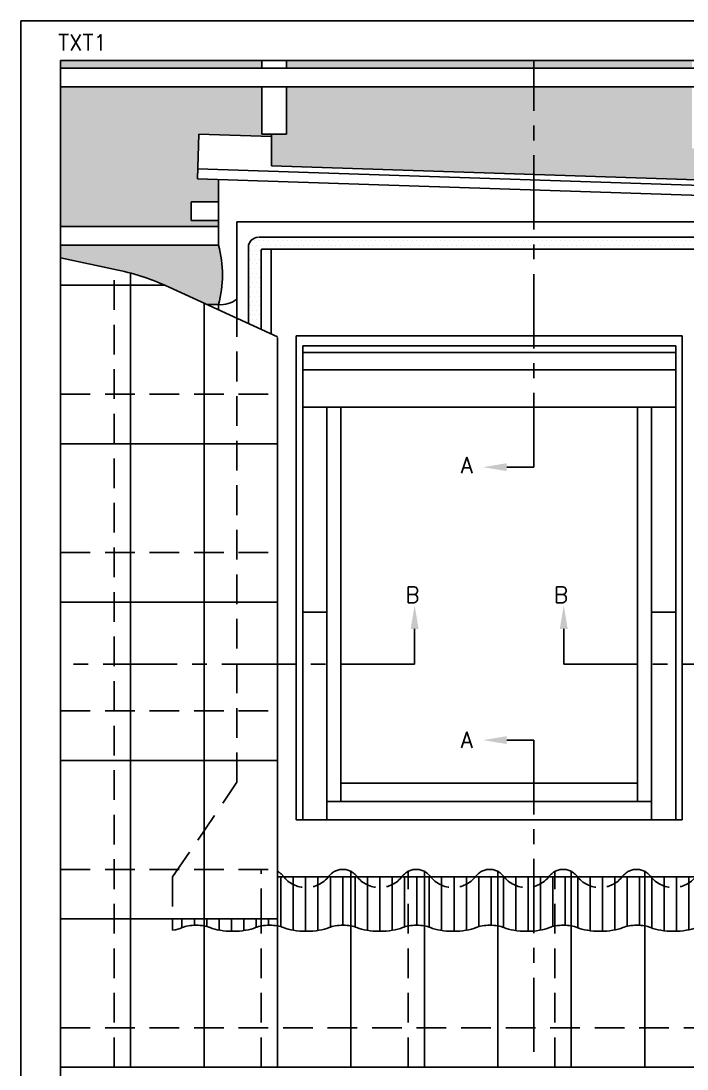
# Model space of a CAD drawing. Extents: x 0 to 1890, y 0 to 1390.
# Drawn here: x 0 to 337, y 861 to 1390 of the extents above; entities that cross this region are included whole.
import ezdxf
from ezdxf.enums import TextEntityAlignment as Align

# ---------------------------------------------------------------- set-up
doc = ezdxf.new("R2010")
doc.units = 0
doc.header["$LTSCALE"] = 30
doc.header["$MEASUREMENT"] = 0
doc.linetypes.add('CENTER', pattern=[2, 1.25, -0.25, 0.25, -0.25])
doc.linetypes.add('DASHED', pattern=[0.75, 0.5, -0.25])
doc.layers.get('0').update_dxf_attribs({"linetype": 'CONTINUOUS'})
for name, color, linetype in [('VELUX_BFX', 9, 'CONTINUOUS'), ('VELUX_FLASHING', 4, 'CONTINUOUS'), ('VELUX_FRAME', 6, 'CONTINUOUS'), ('VELUX_HATCH', 1, 'CONTINUOUS'), ('VELUX_INFO', 6, 'CONTINUOUS'), ('VELUX_ROOFCONSTRUCTION', 7, 'CONTINUOUS'), ('VELUX_ROOFINGMATERIAL', 3, 'CONTINUOUS'), ('VELUX_ROOFWINDOW', 7, 'CONTINUOUS'), ('VELUX_UNDERROOF', 3, 'DASHED')]:
    doc.layers.add(name, color=color, linetype=linetype)
doc.styles.add('ROMANS', font='romans')

# ---------------------------------------------------------------- blocks, each defined once
blk = doc.blocks.new('*X22')
at = {"color": 0}
for p, q in [((2615.625, 3393.75), (2615.625, 3393.75)), ((2625, 3393.75), (2625, 3393.75)), ((2634.375, 3393.75), (2634.375, 3393.75)), ((2643.75, 3393.75), (2643.75, 3393.75)), ((2653.125, 3393.75), (2653.125, 3393.75)), ((2662.5, 3393.75), (2662.5, 3393.75)), ((2671.875, 3393.75), (2671.875, 3393.75)), ((2681.25, 3393.75), (2681.25, 3393.75)), ((2690.625, 3393.75), (2690.625, 3393.75)), ((2700, 3393.75), (2700, 3393.75)), ((2709.375, 3393.75), (2709.375, 3393.75)), ((2718.75, 3393.75), (2718.75, 3393.75)), ((2728.125, 3393.75), (2728.125, 3393.75)), ((2737.5, 3393.75), (2737.5, 3393.75)), ((2746.875, 3393.75), (2746.875, 3393.75)), ((2756.25, 3393.75), (2756.25, 3393.75)), ((2765.625, 3393.75), (2765.625, 3393.75)), ((2775, 3393.75), (2775, 3393.75)), ((2784.375, 3393.75), (2784.375, 3393.75)), ((2793.75, 3393.75), (2793.75, 3393.75)), ((2803.125, 3393.75), (2803.125, 3393.75)), ((2812.5, 3393.75), (2812.5, 3393.75)), ((2821.875, 3393.75), (2821.875, 3393.75)), ((2831.25, 3393.75), (2831.25, 3393.75)), ((2840.625, 3393.75), (2840.625, 3393.75)), ((2850, 3393.75), (2850, 3393.75)), ((2859.375, 3393.75), (2859.375, 3393.75)), ((2868.75, 3393.75), (2868.75, 3393.75)), ((2878.125, 3393.75), (2878.125, 3393.75)), ((2887.5, 3393.75), (2887.5, 3393.75)), ((2896.875, 3393.75), (2896.875, 3393.75)), ((2906.25, 3393.75), (2906.25, 3393.75)), ((2915.625, 3393.75), (2915.625, 3393.75)), ((2925, 3393.75), (2925, 3393.75)), ((2934.375, 3393.75), (2934.375, 3393.75)), ((2943.75, 3393.75), (2943.75, 3393.75)), ((2953.125, 3393.75), (2953.125, 3393.75)), ((2962.5, 3393.75), (2962.5, 3393.75)), ((2971.875, 3393.75), (2971.875, 3393.75)), ((2981.25, 3393.75), (2981.25, 3393.75)), ((2990.625, 3393.75), (2990.625, 3393.75)), ((3000, 3393.75), (3000, 3393.75)), ((3009.375, 3393.75), (3009.375, 3393.75)), ((3018.75, 3393.75), (3018.75, 3393.75)), ((3028.125, 3393.75), (3028.125, 3393.75)), ((3037.5, 3393.75), (3037.5, 3393.75)), ((3046.875, 3393.75), (3046.875, 3393.75)), ((3056.25, 3393.75), (3056.25, 3393.75)), ((3065.625, 3393.75), (3065.625, 3393.75)), ((3075, 3393.75), (3075, 3393.75)), ((3084.375, 3393.75), (3084.375, 3393.75)), ((3093.75, 3393.75), (3093.75, 3393.75)), ((3103.125, 3393.75), (3103.125, 3393.75)), ((3112.5, 3393.75), (3112.5, 3393.75)), ((3121.875, 3393.75), (3121.875, 3393.75)), ((3131.25, 3393.75), (3131.25, 3393.75)), ((3140.625, 3393.75), (3140.625, 3393.75)), ((3150, 3393.75), (3150, 3393.75)), ((3159.375, 3393.75), (3159.375, 3393.75)), ((3168.75, 3393.75), (3168.75, 3393.75)), ((3178.125, 3393.75), (3178.125, 3393.75)), ((3187.5, 3393.75), (3187.5, 3393.75)), ((3196.875, 3393.75), (3196.875, 3393.75)), ((3206.25, 3393.75), (3206.25, 3393.75)), ((3215.625, 3393.75), (3215.625, 3393.75)), ((3225, 3393.75), (3225, 3393.75)), ((3234.375, 3393.75), (3234.375, 3393.75)), ((3243.75, 3393.75), (3243.75, 3393.75)), ((3253.125, 3393.75), (3253.125, 3393.75)), ((3262.5, 3393.75), (3262.5, 3393.75)), ((3271.875, 3393.75), (3271.875, 3393.75)), ((3281.25, 3393.75), (3281.25, 3393.75)), ((3290.625, 3393.75), (3290.625, 3393.75)), ((3300, 3393.75), (3300, 3393.75)), ((3309.375, 3393.75), (3309.375, 3393.75)), ((3318.75, 3393.75), (3318.75, 3393.75)), ((3328.125, 3393.75), (3328.125, 3393.75)), ((3337.5, 3393.75), (3337.5, 3393.75)), ((3346.875, 3393.75), (3346.875, 3393.75)), ((3356.25, 3393.75), (3356.25, 3393.75)), ((3365.625, 3393.75), (3365.625, 3393.75)), ((3375, 3393.75), (3375, 3393.75)), ((3384.375, 3393.75), (3384.375, 3393.75)), ((3393.75, 3393.75), (3393.75, 3393.75)), ((3403.125, 3393.75), (3403.125, 3393.75)), ((3412.5, 3393.75), (3412.5, 3393.75)), ((3421.875, 3393.75), (3421.875, 3393.75)), ((3431.25, 3393.75), (3431.25, 3393.75)), ((3440.625, 3393.75), (3440.625, 3393.75)), ((3450, 3393.75), (3450, 3393.75)), ((3459.375, 3393.75), (3459.375, 3393.75)), ((3468.75, 3393.75), (3468.75, 3393.75)), ((3478.125, 3393.75), (3478.125, 3393.75)), ((3487.5, 3393.75), (3487.5, 3393.75)), ((3496.875, 3393.75), (3496.875, 3393.75)), ((3506.25, 3393.75), (3506.25, 3393.75)), ((3515.625, 3393.75), (3515.625, 3393.75)), ((3525, 3393.75), (3525, 3393.75)), ((3534.375, 3393.75), (3534.375, 3393.75)), ((3543.75, 3393.75), (3543.75, 3393.75)), ((3553.125, 3393.75), (3553.125, 3393.75)), ((3562.5, 3393.75), (3562.5, 3393.75)), ((2606.25, 3375), (2606.25, 3375)), ((2610.9375, 3384.375), (2610.9375, 3384.375)), ((2615.625, 3375), (2615.625, 3375)), ((2620.3125, 3384.375), (2620.3125, 3384.375)), ((2625, 3375), (2625, 3375)), ((2629.6875, 3384.375), (2629.6875, 3384.375)), ((2639.0625, 3384.375), (2639.0625, 3384.375)), ((2648.4375, 3384.375), (2648.4375, 3384.375)), ((2657.8125, 3384.375), (2657.8125, 3384.375)), ((2667.1875, 3384.375), (2667.1875, 3384.375)), ((2676.5625, 3384.375), (2676.5625, 3384.375)), ((2685.9375, 3384.375), (2685.9375, 3384.375)), ((2695.3125, 3384.375), (2695.3125, 3384.375)), ((2704.6875, 3384.375), (2704.6875, 3384.375)), ((2714.0625, 3384.375), (2714.0625, 3384.375)), ((2723.4375, 3384.375), (2723.4375, 3384.375)), ((2732.8125, 3384.375), (2732.8125, 3384.375)), ((2742.1875, 3384.375), (2742.1875, 3384.375)), ((2751.5625, 3384.375), (2751.5625, 3384.375)), ((2760.9375, 3384.375), (2760.9375, 3384.375)), ((2770.3125, 3384.375), (2770.3125, 3384.375)), ((2779.6875, 3384.375), (2779.6875, 3384.375)), ((2789.0625, 3384.375), (2789.0625, 3384.375)), ((2798.4375, 3384.375), (2798.4375, 3384.375)), ((2807.8125, 3384.375), (2807.8125, 3384.375)), ((2817.1875, 3384.375), (2817.1875, 3384.375)), ((2826.5625, 3384.375), (2826.5625, 3384.375)), ((2835.9375, 3384.375), (2835.9375, 3384.375)), ((2845.3125, 3384.375), (2845.3125, 3384.375)), ((2854.6875, 3384.375), (2854.6875, 3384.375)), ((2864.0625, 3384.375), (2864.0625, 3384.375)), ((2873.4375, 3384.375), (2873.4375, 3384.375)), ((2882.8125, 3384.375), (2882.8125, 3384.375)), ((2892.1875, 3384.375), (2892.1875, 3384.375)), ((2901.5625, 3384.375), (2901.5625, 3384.375)), ((2910.9375, 3384.375), (2910.9375, 3384.375)), ((2920.3125, 3384.375), (2920.3125, 3384.375)), ((2929.6875, 3384.375), (2929.6875, 3384.375)), ((2939.0625, 3384.375), (2939.0625, 3384.375)), ((2948.4375, 3384.375), (2948.4375, 3384.375)), ((2957.8125, 3384.375), (2957.8125, 3384.375)), ((2967.1875, 3384.375), (2967.1875, 3384.375)), ((2976.5625, 3384.375), (2976.5625, 3384.375)), ((2985.9375, 3384.375), (2985.9375, 3384.375)), ((2995.3125, 3384.375), (2995.3125, 3384.375)), ((3004.6875, 3384.375), (3004.6875, 3384.375)), ((3014.0625, 3384.375), (3014.0625, 3384.375)), ((3023.4375, 3384.375), (3023.4375, 3384.375)), ((3032.8125, 3384.375), (3032.8125, 3384.375)), ((3042.1875, 3384.375), (3042.1875, 3384.375)), ((3051.5625, 3384.375), (3051.5625, 3384.375)), ((3060.9375, 3384.375), (3060.9375, 3384.375)), ((3070.3125, 3384.375), (3070.3125, 3384.375)), ((3079.6875, 3384.375), (3079.6875, 3384.375)), ((3089.0625, 3384.375), (3089.0625, 3384.375)), ((3098.4375, 3384.375), (3098.4375, 3384.375)), ((3107.8125, 3384.375), (3107.8125, 3384.375)), ((3117.1875, 3384.375), (3117.1875, 3384.375)), ((3126.5625, 3384.375), (3126.5625, 3384.375)), ((3135.9375, 3384.375), (3135.9375, 3384.375)), ((3145.3125, 3384.375), (3145.3125, 3384.375)), ((3154.6875, 3384.375), (3154.6875, 3384.375)), ((3164.0625, 3384.375), (3164.0625, 3384.375)), ((3173.4375, 3384.375), (3173.4375, 3384.375)), ((3182.8125, 3384.375), (3182.8125, 3384.375)), ((3192.1875, 3384.375), (3192.1875, 3384.375)), ((3201.5625, 3384.375), (3201.5625, 3384.375)), ((3210.9375, 3384.375), (3210.9375, 3384.375)), ((3220.3125, 3384.375), (3220.3125, 3384.375)), ((3229.6875, 3384.375), (3229.6875, 3384.375)), ((3239.0625, 3384.375), (3239.0625, 3384.375)), ((3248.4375, 3384.375), (3248.4375, 3384.375)), ((3257.8125, 3384.375), (3257.8125, 3384.375)), ((3267.1875, 3384.375), (3267.1875, 3384.375)), ((3276.5625, 3384.375), (3276.5625, 3384.375)), ((3285.9375, 3384.375), (3285.9375, 3384.375)), ((3295.3125, 3384.375), (3295.3125, 3384.375)), ((3304.6875, 3384.375), (3304.6875, 3384.375)), ((3314.0625, 3384.375), (3314.0625, 3384.375)), ((3323.4375, 3384.375), (3323.4375, 3384.375)), ((3332.8125, 3384.375), (3332.8125, 3384.375)), ((3342.1875, 3384.375), (3342.1875, 3384.375)), ((3351.5625, 3384.375), (3351.5625, 3384.375)), ((3360.9375, 3384.375), (3360.9375, 3384.375)), ((3370.3125, 3384.375), (3370.3125, 3384.375)), ((3379.6875, 3384.375), (3379.6875, 3384.375)), ((3389.0625, 3384.375), (3389.0625, 3384.375)), ((3398.4375, 3384.375), (3398.4375, 3384.375)), ((3407.8125, 3384.375), (3407.8125, 3384.375)), ((3417.1875, 3384.375), (3417.1875, 3384.375)), ((3426.5625, 3384.375), (3426.5625, 3384.375)), ((3435.9375, 3384.375), (3435.9375, 3384.375)), ((3445.3125, 3384.375), (3445.3125, 3384.375)), ((3454.6875, 3384.375), (3454.6875, 3384.375)), ((3464.0625, 3384.375), (3464.0625, 3384.375)), ((3473.4375, 3384.375), (3473.4375, 3384.375)), ((3482.8125, 3384.375), (3482.8125, 3384.375)), ((3492.1875, 3384.375), (3492.1875, 3384.375)), ((3501.5625, 3384.375), (3501.5625, 3384.375)), ((3510.9375, 3384.375), (3510.9375, 3384.375)), ((3520.3125, 3384.375), (3520.3125, 3384.375)), ((3529.6875, 3384.375), (3529.6875, 3384.375)), ((3539.0625, 3384.375), (3539.0625, 3384.375)), ((3548.4375, 3384.375), (3548.4375, 3384.375)), ((3553.125, 3375), (3553.125, 3375)), ((3557.8125, 3384.375), (3557.8125, 3384.375)), ((3562.5, 3375), (3562.5, 3375)), ((3567.1875, 3384.375), (3567.1875, 3384.375)), ((3571.875, 3375), (3571.875, 3375)), ((2606.25, 3356.25), (2606.25, 3356.25)), ((2610.9375, 3365.625), (2610.9375, 3365.625)), ((2610.9375, 3346.875), (2610.9375, 3346.875)), ((2615.625, 3356.25), (2615.625, 3356.25)), ((2620.3125, 3365.625), (2620.3125, 3365.625)), ((2620.3125, 3346.875), (2620.3125, 3346.875)), ((2625, 3356.25), (2625, 3356.25)), ((3553.125, 3356.25), (3553.125, 3356.25)), ((3557.8125, 3365.625), (3557.8125, 3365.625)), ((3557.8125, 3346.875), (3557.8125, 3346.875)), ((3562.5, 3356.25), (3562.5, 3356.25)), ((3567.1875, 3365.625), (3567.1875, 3365.625)), ((3567.1875, 3346.875), (3567.1875, 3346.875)), ((3571.875, 3356.25), (3571.875, 3356.25)), ((2606.25, 3337.5), (2606.25, 3337.5)), ((2610.9375, 3328.125), (2610.9375, 3328.125)), ((2615.625, 3337.5), (2615.625, 3337.5)), ((2620.3125, 3328.125), (2620.3125, 3328.125)), ((2625, 3337.5), (2625, 3337.5)), ((3553.125, 3337.5), (3553.125, 3337.5)), ((3557.8125, 3328.125), (3557.8125, 3328.125)), ((3562.5, 3337.5), (3562.5, 3337.5)), ((3567.1875, 3328.125), (3567.1875, 3328.125)), ((3571.875, 3337.5), (3571.875, 3337.5)), ((2606.25, 3318.75), (2606.25, 3318.75)), ((2610.9375, 3309.375), (2610.9375, 3309.375)), ((2615.625, 3318.75), (2615.625, 3318.75)), ((2620.3125, 3309.375), (2620.3125, 3309.375)), ((2625, 3318.75), (2625, 3318.75)), ((3553.125, 3318.75), (3553.125, 3318.75)), ((3557.8125, 3309.375), (3557.8125, 3309.375)), ((3562.5, 3318.75), (3562.5, 3318.75)), ((3567.1875, 3309.375), (3567.1875, 3309.375)), ((3571.875, 3318.75), (3571.875, 3318.75)), ((2606.25, 3300), (2606.25, 3300)), ((2610.9375, 3290.625), (2610.9375, 3290.625)), ((2615.625, 3300), (2615.625, 3300)), ((2620.3125, 3290.625), (2620.3125, 3290.625)), ((2625, 3300), (2625, 3300)), ((3553.125, 3300), (3553.125, 3300)), ((3557.8125, 3290.625), (3557.8125, 3290.625)), ((3562.5, 3300), (3562.5, 3300)), ((3567.1875, 3290.625), (3567.1875, 3290.625)), ((3571.875, 3300), (3571.875, 3300)), ((2606.25, 3281.25), (2606.25, 3281.25)), ((2606.25, 3262.5), (2606.25, 3262.5)), ((2610.9375, 3271.875), (2610.9375, 3271.875)), ((2615.625, 3281.25), (2615.625, 3281.25)), ((2615.625, 3262.5), (2615.625, 3262.5)), ((2620.3125, 3271.875), (2620.3125, 3271.875)), ((2625, 3281.25), (2625, 3281.25)), ((2625, 3262.5), (2625, 3262.5)), ((3553.125, 3281.25), (3553.125, 3281.25)), ((3553.125, 3262.5), (3553.125, 3262.5)), ((3557.8125, 3271.875), (3557.8125, 3271.875)), ((3562.5, 3281.25), (3562.5, 3281.25)), ((3562.5, 3262.5), (3562.5, 3262.5)), ((3567.1875, 3271.875), (3567.1875, 3271.875)), ((3571.875, 3281.25), (3571.875, 3281.25)), ((3571.875, 3262.5), (3571.875, 3262.5)), ((2606.25, 3243.75), (2606.25, 3243.75)), ((2610.9375, 3253.125), (2610.9375, 3253.125)), ((2615.625, 3243.75), (2615.625, 3243.75)), ((2620.3125, 3253.125), (2620.3125, 3253.125)), ((2625, 3243.75), (2625, 3243.75)), ((3553.125, 3243.75), (3553.125, 3243.75)), ((3557.8125, 3253.125), (3557.8125, 3253.125)), ((3562.5, 3243.75), (3562.5, 3243.75)), ((3567.1875, 3253.125), (3567.1875, 3253.125)), ((3571.875, 3243.75), (3571.875, 3243.75)), ((2610.9375, 3234.375), (2610.9375, 3234.375)), ((2615.625, 3225), (2615.625, 3225)), ((2620.3125, 3234.375), (2620.3125, 3234.375)), ((2625, 3225), (2625, 3225)), ((3553.125, 3225), (3553.125, 3225)), ((3557.8125, 3234.375), (3557.8125, 3234.375)), ((3562.5, 3225), (3562.5, 3225)), ((3567.1875, 3234.375), (3567.1875, 3234.375)), ((3571.875, 3225), (3571.875, 3225)), ((3553.125, 3206.25), (3553.125, 3206.25)), ((3557.8125, 3215.625), (3557.8125, 3215.625)), ((3562.5, 3206.25), (3562.5, 3206.25)), ((3567.1875, 3215.625), (3567.1875, 3215.625)), ((3571.875, 3206.25), (3571.875, 3206.25)), ((3553.125, 3187.5), (3553.125, 3187.5)), ((3557.8125, 3196.875), (3557.8125, 3196.875)), ((3557.8125, 3178.125), (3557.8125, 3178.125)), ((3562.5, 3187.5), (3562.5, 3187.5)), ((3567.1875, 3196.875), (3567.1875, 3196.875)), ((3567.1875, 3178.125), (3567.1875, 3178.125)), ((3571.875, 3187.5), (3571.875, 3187.5)), ((3553.125, 3168.75), (3553.125, 3168.75)), ((3557.8125, 3159.375), (3557.8125, 3159.375)), ((3562.5, 3168.75), (3562.5, 3168.75)), ((3567.1875, 3159.375), (3567.1875, 3159.375)), ((3571.875, 3168.75), (3571.875, 3168.75)), ((3553.125, 3150), (3553.125, 3150)), ((3557.8125, 3140.625), (3557.8125, 3140.625)), ((3562.5, 3150), (3562.5, 3150)), ((3567.1875, 3140.625), (3567.1875, 3140.625)), ((3571.875, 3150), (3571.875, 3150)), ((3553.125, 3131.25), (3553.125, 3131.25)), ((3557.8125, 3121.875), (3557.8125, 3121.875)), ((3562.5, 3131.25), (3562.5, 3131.25)), ((3567.1875, 3121.875), (3567.1875, 3121.875)), ((3571.875, 3131.25), (3571.875, 3131.25)), ((3553.125, 3112.5), (3553.125, 3112.5)), ((3553.125, 3093.75), (3553.125, 3093.75)), ((3557.8125, 3103.125), (3557.8125, 3103.125)), ((3562.5, 3112.5), (3562.5, 3112.5)), ((3562.5, 3093.75), (3562.5, 3093.75)), ((3567.1875, 3103.125), (3567.1875, 3103.125)), ((3571.875, 3112.5), (3571.875, 3112.5)), ((3571.875, 3093.75), (3571.875, 3093.75)), ((3553.125, 3075), (3553.125, 3075)), ((3557.8125, 3084.375), (3557.8125, 3084.375)), ((3562.5, 3075), (3562.5, 3075)), ((3567.1875, 3084.375), (3567.1875, 3084.375)), ((3571.875, 3075), (3571.875, 3075)), ((3553.125, 3056.25), (3553.125, 3056.25)), ((3557.8125, 3065.625), (3557.8125, 3065.625)), ((3562.5, 3056.25), (3562.5, 3056.25)), ((3567.1875, 3065.625), (3567.1875, 3065.625)), ((3571.875, 3056.25), (3571.875, 3056.25)), ((3553.125, 3037.5), (3553.125, 3037.5)), ((3557.8125, 3046.875), (3557.8125, 3046.875)), ((3557.8125, 3028.125), (3557.8125, 3028.125)), ((3562.5, 3037.5), (3562.5, 3037.5)), ((3567.1875, 3046.875), (3567.1875, 3046.875)), ((3567.1875, 3028.125), (3567.1875, 3028.125)), ((3571.875, 3037.5), (3571.875, 3037.5)), ((3553.125, 3018.75), (3553.125, 3018.75)), ((3557.8125, 3009.375), (3557.8125, 3009.375)), ((3562.5, 3018.75), (3562.5, 3018.75)), ((3567.1875, 3009.375), (3567.1875, 3009.375)), ((3571.875, 3018.75), (3571.875, 3018.75)), ((3553.125, 3000), (3553.125, 3000)), ((3557.8125, 2990.625), (3557.8125, 2990.625)), ((3562.5, 3000), (3562.5, 3000)), ((3567.1875, 2990.625), (3567.1875, 2990.625)), ((3571.875, 3000), (3571.875, 3000)), ((3553.125, 2981.25), (3553.125, 2981.25)), ((3557.8125, 2971.875), (3557.8125, 2971.875)), ((3562.5, 2981.25), (3562.5, 2981.25)), ((3567.1875, 2971.875), (3567.1875, 2971.875)), ((3571.875, 2981.25), (3571.875, 2981.25)), ((3553.125, 2962.5), (3553.125, 2962.5)), ((3553.125, 2943.75), (3553.125, 2943.75)), ((3557.8125, 2953.125), (3557.8125, 2953.125)), ((3562.5, 2962.5), (3562.5, 2962.5)), ((3562.5, 2943.75), (3562.5, 2943.75)), ((3567.1875, 2953.125), (3567.1875, 2953.125)), ((3571.875, 2962.5), (3571.875, 2962.5)), ((3571.875, 2943.75), (3571.875, 2943.75)), ((3553.125, 2925), (3553.125, 2925)), ((3557.8125, 2934.375), (3557.8125, 2934.375)), ((3562.5, 2925), (3562.5, 2925)), ((3567.1875, 2934.375), (3567.1875, 2934.375)), ((3571.875, 2925), (3571.875, 2925)), ((3553.125, 2906.25), (3553.125, 2906.25)), ((3557.8125, 2915.625), (3557.8125, 2915.625)), ((3562.5, 2906.25), (3562.5, 2906.25)), ((3567.1875, 2915.625), (3567.1875, 2915.625)), ((3571.875, 2906.25), (3571.875, 2906.25)), ((3553.125, 2887.5), (3553.125, 2887.5)), ((3557.8125, 2896.875), (3557.8125, 2896.875)), ((3562.5, 2887.5), (3562.5, 2887.5)), ((3567.1875, 2896.875), (3567.1875, 2896.875)), ((3571.875, 2887.5), (3571.875, 2887.5)), ((3553.125, 2868.75), (3553.125, 2868.75)), ((3557.8125, 2878.125), (3557.8125, 2878.125)), ((3562.5, 2868.75), (3562.5, 2868.75)), ((3567.1875, 2878.125), (3567.1875, 2878.125)), ((3567.1875, 2859.375), (3567.1875, 2859.375)), ((3571.875, 2868.75), (3571.875, 2868.75))]:
    blk.add_line(p, q, dxfattribs=at)

msp = doc.modelspace()

# ---------------------------------------------------------------- hatches: boundary and pattern name
at = {"layer": 'VELUX_FLASHING', "linetype": 'Continuous'}
h = msp.add_hatch(dxfattribs=at)
h.set_pattern_fill('ANSI31', color=256, scale=50, angle=45, style=0)
h.set_pattern_definition([(89.99999999999996, (-643.6142832370138, 770.0425511310648), (-6.25, 1.3e-15), [])])
edge = h.paths.add_edge_path()
edge.add_ellipse((88.54545507517741, 930.3235827868068), major_axis=(-8.871180330614099, 5.18e-14), ratio=0.3300000000000005, start_angle=270.00000000000045, end_angle=345.8318238306345, ccw=False)
edge.add_ellipse((88.54545507517741, 930.3235827868068), major_axis=(8.871180330614099, 5.18e-14), ratio=0.3300000000000005, start_angle=33.136703756379916, end_angle=90.00000000000011, ccw=False)
edge.add_line((92.54763291887878, 932.9362245479291), (92.54763291887878, 936.4895128232962))
edge.add_line((92.54763291887878, 936.4895128232962), (76.67686564029236, 936.4895128232962))
edge.add_line((76.67686564029236, 936.4895128232962), (76.66520527759974, 930.7630533430245))
edge.add_ellipse((69.98295507517764, 935.0096485980598), major_axis=(14.49999999999993, 3.95e-14), ratio=0.3300000000000012, start_angle=327.5638873129645, end_angle=345.8318238306341)
edge = h.paths.add_edge_path()
edge.add_line((92.54763291887868, 936.4895128232962), (92.54763291887868, 932.9362245479291))
edge.add_ellipse((88.54545507517741, 930.3235827868068), major_axis=(8.871180330614099, 5.18e-14), ratio=0.3300000000000005, start_angle=14.168176169365609, end_angle=33.136703756379916, ccw=False)
edge.add_ellipse((107.1079550751772, 935.0096485980598), major_axis=(-14.49999999999993, 3.95e-14), ratio=0.3300000000000012, start_angle=14.16817616936595, end_angle=165.8318238306341)
edge.add_ellipse((125.6704550751773, 930.3235827868066), major_axis=(8.871180330614639, 2.81e-14), ratio=0.3299999999999996, start_angle=148.8248104235288, end_angle=165.831823830634, ccw=False)
edge.add_line((121.4226329188786, 932.893641926285), (121.4226329188785, 936.4895128232962))
edge.add_line((121.4226329188785, 936.4895128232962), (92.54763291887868, 936.4895128232962))
edge = h.paths.add_edge_path()
edge.add_ellipse((125.6704550751773, 930.3235827868066), major_axis=(8.871180330614639, 2.81e-14), ratio=0.3299999999999996, start_angle=90.00000000000023, end_angle=148.8248104235288, ccw=False)
edge.add_ellipse((125.6704550751772, 930.3235827868068), major_axis=(8.871180330614099, 4.98e-14), ratio=0.3300000000000004, start_angle=33.13670375637798, end_angle=89.99999999999773, ccw=False)
edge.add_line((129.6726329188786, 932.9362245479291), (129.6726329188786, 936.4895128232962))
edge.add_line((129.6726329188786, 936.4895128232962), (121.4226329188785, 936.4895128232962))
edge.add_line((121.4226329188785, 936.4895128232962), (121.4226329188786, 932.893641926285))
edge = h.paths.add_edge_path()
edge.add_ellipse((144.2329550751771, 935.0096485980598), major_axis=(-14.50000000000003, 4.1e-15), ratio=0.3300000000000009, start_angle=14.16817616936583, end_angle=165.8318238306337)
edge.add_ellipse((162.7954550751771, 930.3235827868066), major_axis=(8.871180330614512, 1.24e-14), ratio=0.330000000000001, start_angle=90.00000000000028, end_angle=165.8318238306339, ccw=False)
edge.add_ellipse((162.7954550751771, 930.3235827868068), major_axis=(8.871180330614099, 5.18e-14), ratio=0.3300000000000005, start_angle=33.136703756380825, end_angle=90.00000000000011, ccw=False)
edge.add_line((166.7976329188782, 932.9362245479291), (166.7976329188783, 957.7246485980598))
edge.add_line((166.7976329188783, 957.7246485980596), (155.4039934684785, 957.7246485980596))
edge.add_arc((144.1101329188784, 966.8185319207216), 14.49999999999997, 218.8412231576024, 321.15877684239763, ccw=False)
edge.add_line((132.8162723692783, 957.7246485980596), (129.6726329188786, 957.7246485980596))
edge.add_line((129.6726329188786, 957.7246485980596), (129.6726329188785, 932.9362245479289))
edge.add_ellipse((125.6704550751772, 930.3235827868068), major_axis=(8.871180330614099, 4.98e-14), ratio=0.3300000000000004, start_angle=14.168176169365609, end_angle=33.13670375637798, ccw=False)
h.paths.add_polyline_path([(155.4039934684785, 957.7246485980596), (132.8162723692783, 957.7246485980596, 0.4786774773422949)], flags=16)
edge = h.paths.add_edge_path()
edge.add_line((169.941272369278, 957.7246485980596), (166.7976329188781, 957.7246485980596))
edge.add_line((166.7976329188781, 957.7246485980596), (166.7976329188781, 932.9362245479289))
edge.add_ellipse((162.7954550751771, 930.3235827868068), major_axis=(8.871180330614099, 5.18e-14), ratio=0.3300000000000005, start_angle=14.168176169365609, end_angle=33.136703756380825, ccw=False)
edge.add_ellipse((181.3579550751768, 935.0096485980598), major_axis=(-14.49999999999993, 3.95e-14), ratio=0.3300000000000012, start_angle=14.16817616936595, end_angle=165.8318238306341)
edge.add_ellipse((199.9204550751769, 930.3235827868066), major_axis=(-8.871180330614616, 2.22e-14), ratio=0.3300000000000004, start_angle=-31.17518957648241, end_angle=-14.168176169365893, ccw=False)
edge.add_line((195.6726329188782, 932.8936419262847), (195.6726329188783, 957.7246485980596))
edge.add_line((195.6726329188783, 957.7246485980596), (192.5289934684785, 957.7246485980596))
edge.add_arc((181.2351329188783, 966.8185319207216), 14.50000000000004, 218.8412231576021, 321.158776842398, ccw=False)
h.paths.add_polyline_path([(169.941272369278, 957.7246485980596, 0.478677477342299), (192.5289934684785, 957.7246485980596)], flags=16)
edge = h.paths.add_edge_path()
edge.add_ellipse((199.9204550751769, 930.3235827868068), major_axis=(-8.871180330614159, 8.4e-15), ratio=0.3299999999999982, start_angle=213.1367037563669, end_angle=270.0000000000001, ccw=False)
edge.add_line((203.9226329188782, 932.9362245479291), (203.9226329188782, 957.7246485980598))
edge.add_line((203.9226329188782, 957.7246485980596), (195.6726329188783, 957.7246485980596))
edge.add_line((195.6726329188783, 957.7246485980596), (195.6726329188784, 932.893641926285))
edge.add_ellipse((199.9204550751769, 930.3235827868066), major_axis=(-8.871180330614616, 2.22e-14), ratio=0.3300000000000004, start_angle=-89.99999999999972, end_angle=-31.17518957648241, ccw=False)
edge = h.paths.add_edge_path()
edge.add_ellipse((199.9204550751769, 930.3235827868068), major_axis=(-8.871180330614159, 8.4e-15), ratio=0.3299999999999982, start_angle=194.1681761693663, end_angle=213.1367037563669, ccw=False)
edge.add_ellipse((218.4829550751767, 935.0096485980598), major_axis=(14.50000000000007, 1.38e-14), ratio=0.3299999999999998, start_angle=194.1681761693659, end_angle=345.8318238306337)
edge.add_ellipse((237.0454550751767, 930.3235827868066), major_axis=(8.87118033061454, 1.04e-14), ratio=0.3300000000000031, start_angle=90.00000000000028, end_angle=165.8318238306337, ccw=False)
edge.add_ellipse((237.0454550751767, 930.3235827868068), major_axis=(8.871180330614099, 5.18e-14), ratio=0.3300000000000005, start_angle=33.13670375638162, end_angle=90.00000000000011, ccw=False)
edge.add_line((241.0476329188778, 932.9362245479291), (241.0476329188778, 957.7246485980598))
edge.add_line((241.0476329188778, 957.7246485980596), (236.6726329188773, 957.7246485980596))
edge.add_line((236.6726329188773, 957.7246485980596), (229.6539934684783, 957.7246485980596))
edge.add_arc((218.3601329188782, 966.8185319207214), 14.49999999999997, 218.8412231576019, 321.1587768423978, ccw=False)
edge.add_line((207.0662723692779, 957.7246485980596), (203.9226329188782, 957.7246485980596))
edge.add_line((203.9226329188782, 957.7246485980596), (203.9226329188781, 932.9362245479291))
h.paths.add_polyline_path([(229.6539934684783, 957.7246485980596), (207.0662723692781, 957.7246485980596, 0.4786774773422949)], flags=16)
edge = h.paths.add_edge_path()
edge.add_arc((255.485132918878, 966.8185319207216), 14.50000000000004, 218.8412231576022, 284.79995932927505, ccw=False)
edge.add_line((244.1912723692777, 957.7246485980596), (241.0476329188776, 957.7246485980596))
edge.add_line((241.0476329188776, 957.7246485980596), (241.0476329188776, 932.9362245479291))
edge.add_ellipse((237.0454550751767, 930.3235827868068), major_axis=(8.871180330614099, 5.18e-14), ratio=0.3300000000000005, start_angle=14.168176169365609, end_angle=33.13670375638162, ccw=False)
edge.add_ellipse((255.6079550751765, 935.0096485980598), major_axis=(-14.50000000000012, 7.3e-15), ratio=0.329999999999999, start_angle=14.16817616936596, end_angle=127.6800998449175)
edge.add_line((259.1890864577694, 930.3728785224095), (259.1890864577695, 952.7995901567461))
h.paths.add_polyline_path([(259.1890864577694, 957.7246485980596), (244.1912723692777, 957.7246485980596, 0.296017660189073), (259.1890864577695, 952.7995901567461)])
h.paths.add_polyline_path([(266.7789934684782, 957.7246485980596), (259.1890864577692, 957.7246485980596), (259.1890864577692, 952.7995901567461, 0.1599897514494676)])
edge = h.paths.add_edge_path()
edge.add_ellipse((255.6079550751765, 935.0096485980598), major_axis=(-14.50000000000012, 7.3e-15), ratio=0.329999999999999, start_angle=127.6800998449175, end_angle=165.8318238306337)
edge.add_ellipse((274.1704550751765, 930.3235827868066), major_axis=(8.87118033061454, 1.04e-14), ratio=0.3300000000000031, start_angle=148.8248104235298, end_angle=165.8318238306337, ccw=False)
edge.add_line((269.9226329188779, 932.893641926285), (269.9226329188777, 957.7246485980598))
edge.add_line((269.9226329188777, 957.7246485980596), (266.7789934684782, 957.7246485980596))
edge.add_arc((255.485132918878, 966.8185319207216), 14.50000000000004, 284.799959329275, 321.15877684239774, ccw=False)
edge.add_line((259.1890864577695, 952.7995901567461), (259.1890864577694, 930.3728785224095))
edge = h.paths.add_edge_path()
edge.add_line((278.1726329188779, 957.7246485980596), (269.9226329188777, 957.7246485980596))
edge.add_line((269.9226329188777, 957.7246485980596), (269.9226329188777, 932.8936419262849))
edge.add_ellipse((274.1704550751765, 930.3235827868066), major_axis=(8.87118033061454, 1.04e-14), ratio=0.3300000000000031, start_angle=90.00000000000028, end_angle=148.8248104235298, ccw=False)
edge.add_ellipse((274.1704550751765, 930.3235827868068), major_axis=(8.871180330614099, 5.18e-14), ratio=0.3300000000000005, start_angle=33.136703756379575, end_angle=90.00000000000011, ccw=False)
edge.add_line((278.1726329188779, 932.9362245479291), (278.1726329188779, 957.7246485980598))
edge = h.paths.add_edge_path()
edge.add_ellipse((274.1704550751765, 930.3235827868068), major_axis=(8.871180330614099, 5.18e-14), ratio=0.3300000000000005, start_angle=14.168176169365609, end_angle=33.136703756379575, ccw=False)
edge.add_ellipse((292.7329550751763, 935.0096485980598), major_axis=(-14.49999999999998, 3.95e-14), ratio=0.3299999999999982, start_angle=14.16817616936596, end_angle=165.831823830634)
edge.add_ellipse((311.2954550751763, 930.3235827868066), major_axis=(8.87118033061454, 1.04e-14), ratio=0.3300000000000031, start_angle=90.00000000000028, end_angle=165.8318238306337, ccw=False)
edge.add_ellipse((311.2954550751763, 930.3235827868068), major_axis=(8.871180330614099, 5.18e-14), ratio=0.3300000000000005, start_angle=33.136703756382474, end_angle=90.00000000000011, ccw=False)
edge.add_line((315.2976329188771, 932.9362245479291), (315.2976329188771, 957.7246485980598))
edge.add_line((315.2976329188771, 957.7246485980596), (303.9039934684779, 957.7246485980596))
edge.add_arc((292.6101329188778, 966.8185319207216), 14.49999999999997, 218.8412231576024, 321.15877684239763, ccw=False)
edge.add_line((281.3162723692776, 957.7246485980596), (278.1726329188779, 957.7246485980596))
edge.add_line((278.1726329188779, 957.7246485980596), (278.1726329188779, 932.9362245479291))
h.paths.add_polyline_path([(281.3162723692776, 957.7246485980596, 0.4786774773422988), (303.903993468478, 957.7246485980596)])
edge = h.paths.add_edge_path()
edge.add_ellipse((329.8579550751762, 935.0096485980598), major_axis=(14.50000000000001, 2.99e-14), ratio=0.3299999999999994, start_angle=194.1681761693657, end_angle=345.8318238306335)
edge.add_ellipse((348.4204550751762, 930.3235827868066), major_axis=(8.871180330614639, 2.81e-14), ratio=0.3299999999999996, start_angle=148.8248104235307, end_angle=165.831823830634, ccw=False)
edge.add_line((344.1726329188773, 932.893641926285), (344.1726329188773, 957.7246485980598))
edge.add_line((344.1726329188773, 957.7246485980596), (342.3669064147771, 957.7246485980596))
edge.add_line((342.3669064147771, 957.7246485980596), (341.0289934684777, 957.7246485980596))
edge.add_arc((329.7351329188775, 966.8185319207216), 14.49999999999997, 218.8412231576024, 321.15877684239763, ccw=False)
edge.add_line((318.4412723692774, 957.7246485980596), (315.297632918877, 957.7246485980596))
edge.add_line((315.297632918877, 957.7246485980596), (315.2976329188772, 932.9362245479291))
edge.add_ellipse((311.2954550751763, 930.3235827868068), major_axis=(8.871180330614099, 5.18e-14), ratio=0.3300000000000005, start_angle=14.168176169365609, end_angle=33.136703756382474, ccw=False)
h.paths.add_polyline_path([(318.4412723692774, 957.7246485980596, 0.4786774773422988), (341.0289934684778, 957.7246485980596)])
edge = h.paths.add_edge_path()
edge.add_ellipse((348.4204550751762, 930.3235827868068), major_axis=(8.87118033061387, 9.31e-14), ratio=0.330000000000009, start_angle=33.13670375638111, end_angle=89.99999999999937, ccw=False)
edge.add_line((352.4226329188772, 932.9362245479289), (352.4226329188771, 936.489512823296))
edge.add_line((352.4226329188771, 936.4895128232962), (344.1726329188773, 936.4895128232962))
edge.add_line((344.1726329188773, 936.4895128232962), (344.1726329188774, 932.893641926285))
edge.add_ellipse((348.4204550751762, 930.3235827868066), major_axis=(8.871180330614639, 2.81e-14), ratio=0.3299999999999996, start_angle=90.00000000000023, end_angle=148.8248104235307, ccw=False)
edge = h.paths.add_edge_path()
edge.add_line((352.4226329188773, 936.4895128232962), (352.4226329188774, 932.9362245479293))
edge.add_ellipse((348.4204550751762, 930.3235827868068), major_axis=(8.87118033061387, 9.31e-14), ratio=0.330000000000009, start_angle=14.168176169365609, end_angle=33.13670375638111, ccw=False)
edge.add_ellipse((366.9829550751759, 935.0096485980598), major_axis=(14.49999999999998, 2.99e-14), ratio=0.3299999999999982, start_angle=194.1681761693656, end_angle=345.8318238306336)
edge.add_ellipse((385.545455075176, 930.3235827868066), major_axis=(-8.871180330614587, 1.463e-13), ratio=0.3300000000000014, start_angle=-89.99999999999892, end_angle=-14.168176169364983, ccw=False)
edge.add_ellipse((385.545455075176, 930.3235827868066), major_axis=(8.871180330614587, 1.463e-13), ratio=0.3300000000000014, start_angle=393.1367037563533, end_angle=449.99999999999903, ccw=False)
edge.add_line((389.5476329188773, 932.9362245479291), (389.5476329188771, 936.4895128232962))
edge.add_line((389.5476329188771, 936.4895128232962), (352.4226329188773, 936.4895128232962))
edge = h.paths.add_edge_path()
edge.add_line((389.5476329188775, 936.4895128232962), (389.5476329188777, 932.9362245479293))
edge.add_ellipse((385.545455075176, 930.3235827868066), major_axis=(8.871180330614587, 1.463e-13), ratio=0.3300000000000014, start_angle=374.1681761693651, end_angle=393.1367037563533, ccw=False)
edge.add_ellipse((404.107955075176, 935.0096485980598), major_axis=(-14.49999999999998, 2.99e-14), ratio=0.3299999999999982, start_angle=14.16817616936633, end_angle=28.9206535235454)
edge.add_line((396.6726329188771, 930.9016325678269), (396.6726329188775, 936.4895128232962))
edge.add_line((396.6726329188775, 936.4895128232962), (389.5476329188775, 936.4895128232962))
at = {"layer": 'VELUX_UNDERROOF', "linetype": 'Continuous'}
h = msp.add_hatch(dxfattribs=at)
h.set_pattern_fill('AR-SAND', color=256, scale=5, style=0)
h.set_pattern_definition([(37.50000000000001, (0, 0), (-0.3149667905480408, 9.634118845065792), [0, -7.599999999999999, 0, -8.5, 0, -8.125]), (7.5, (0, 0), (8.848883526338636, 14.1107303261487), [0, -4.099999999999999, 0, -6.85, 0, -2.625]), (327.4999999999999, (-6.15, 0), (15.57070930875747, 0.0282952676848225), [0, -2.5, 0, -9, 0, -11.75]), (317.5, (-6.15, 0), (15.03063302286146, 4.388377824671245), [0, -1.25, 0, -5.899999999999999, 0, -6.75])])
h.paths.add_polyline_path([(453.3452658377555, 1116.725786202365), (420.2284854943049, 1116.725786202365, 0.0378495727747584), (438.4511148437147, 1111.719853421198), (453.3452658377556, 1108.817813254479)])
h.paths.add_polyline_path([(453.3452658377556, 1196.725786202365), (373.5269088334793, 1196.725786202365, 0.0715301078734112), (373.7807981228908, 1136.740690321221), (397.7928383561974, 1126.225786202365), (453.3452658377555, 1126.225786202365)])
h.paths.add_polyline_path([(453.3452658377554, 1276.725786202365), (373.526908833472, 1276.725786202365, 0.1367760023505454), (373.5269088334762, 1246.725786202365), (387.3725236321007, 1246.725786202365), (387.3725236321007, 1237.225786202365), (373.5269088337381, 1237.225786202365, 0.186009014149318), (373.5269088335076, 1206.225786202365), (453.3452658377555, 1206.225786202365)])
h.paths.add_polyline_path([(453.3452658377554, 1356.725786202365), (351.6726329188773, 1356.725786202366), (351.672632918877, 1325.660311885424), (346.6726329188773, 1325.660311885424), (346.6726329188773, 1324.348955312155), (384.9126390239135, 1323.085445394019), (384.1726329188773, 1300.597617776295), (373.5269088334762, 1300.947936221884), (373.5269088334762, 1298.725786202365), (387.3725236321007, 1298.725786202366), (387.3725236321006, 1289.225786202365), (373.5269088334764, 1289.225786202365), (373.5269088334764, 1286.225786202366), (453.3452658377556, 1286.225786202365)])
h.paths.add_polyline_path([(346.6726329188773, 1325.660311885424), (339.172632918877, 1325.660311885424), (339.1726329188773, 1356.725786202365), (259.1890864577695, 1356.725786202365), (259.1890864577695, 1312.513862743259), (346.6726329188773, 1309.643634610515)])
h.paths.add_polyline_path([(259.1890864577694, 1356.725786202365), (134.1726329188773, 1356.725786202365), (134.1726329188773, 1332.844757651963), (126.6726329188774, 1332.844757651963), (126.6726329188774, 1316.86156546434), (259.1890864577695, 1312.513862743259)])
h.paths.add_polyline_path([(121.6726329188773, 1356.725786202365), (20, 1356.725786202365), (20, 1286.225786202365), (99.8183570042782, 1286.225786202365), (99.81835700427824, 1289.225786202365), (85.97274220565401, 1289.225786202365), (85.97274220565401, 1298.725786202365), (99.81835700427838, 1298.725786202365), (99.81835700427858, 1309.954853332657), (89.1726329188774, 1310.305171778247), (89.91263902391402, 1332.792999395971), (126.6726329188774, 1331.566886165979), (126.6726329188774, 1332.844757651963), (121.6726329188773, 1332.844757651963)])
h.paths.add_polyline_path([(99.81835700428256, 1276.725786202365), (20, 1276.725786202365), (20, 1270.428635349359), (49.08142020273523, 1264.167160033911, -0.0546955053559595), (74.95181794035369, 1255.555118013318), (94.17150237145837, 1246.725786202365), (99.81835700427851, 1246.725786202365, 0.1367760023505445)])
h.paths.add_polyline_path([(121.6726329188773, 1370), (20, 1370), (20, 1366.225786202365), (121.6726329188773, 1366.225786202365)])
h.paths.add_polyline_path([(259.1890864577695, 1370), (134.1726329188773, 1370), (134.1726329188773, 1366.225786202365), (259.1890864577695, 1366.225786202365)])
h.paths.add_polyline_path([(339.1726329188773, 1370), (259.1890864577695, 1370), (259.1890864577695, 1366.225786202365), (339.1726329188772, 1366.225786202365)])
h.paths.add_polyline_path([(453.3452658377555, 1370), (351.6726329188773, 1370), (351.6726329188773, 1366.225786202365), (453.3452658377555, 1366.225786202365)])

# ---------------------------------------------------------------- linework, layer by layer
at = {"layer": 'VELUX_BFX'}
for p, q in [((99.8183570042785, 1289.049617162843), (99.8183570042785, 1309.954853332657)), ((99.8183570042782, 1286.225786202365), (99.81835700427858, 1309.954853332657)), ((99.81835700427888, 1286.225786202365), (99.81835700427854, 1282.225786202325)), ((99.81835700427854, 1276.725786202325), (99.81835700427854, 1282.225786202325)), ((99.8183570042786, 1246.725786202365), (99.8183570042786, 1244.131677364621))]:
    msp.add_line(p, q, dxfattribs=at)
for centre, radius, start, end in [((46.00999652891488, 1261.725786202372), 55.86000051062383, 344.4232795081342, 15.57672049185018), ((100.6785702813691, 1261.327637542285), 14.62716751237938, 266.6285308212135, 305.5001117672066)]:
    msp.add_arc(centre, radius, start, end, dxfattribs=at)
at = {"layer": 'VELUX_FLASHING'}
for p, q in [((89.91263902391404, 1332.792999395971), (89.1726329188774, 1310.305171778247)), ((89.91263902391404, 1332.792999395971), (126.6726329188774, 1331.566886165979)), ((126.6726329188774, 1332.844757651963), (126.6726329188774, 1316.86156546434)), ((126.6726329188774, 1316.86156546434), (346.6726329188773, 1309.643634610515)), ((89.1726329188774, 1310.305171778247), (352.8298402329392, 1301.629013886704)), ((364.1726329188773, 1288.499329759557), (109.1726329188776, 1288.48017714373)), ((109.1726329188776, 1288.48017714373), (109.1726329188774, 1239.834416075172)), ((236.6726329188773, 1280.721467135707), (120.1567724628116, 1280.721467135707)), ((236.6726329188773, 1280.721467135707), (353.3884933749432, 1280.721467135707)), ((114.9567724628124, 1275.721467135707), (114.9567724628125, 1237.17723991511)), ((121.3973611951038, 1274.48017714373), (121.4238156312107, 1234.206344624179)), ((236.6726329188773, 1274.73017714373), (121.8473611951017, 1274.73017714373)), ((126.472632918878, 1231.886968192923), (126.472632918878, 1274.73017714373)), ((236.6726329188773, 1274.73017714373), (351.4979046426529, 1274.73017714373)), ((76.67686564029259, 936.4895128232962), (76.66520527759974, 930.7630533430245))]:
    msp.add_line(p, q, dxfattribs=at)
at = {"layer": 'VELUX_FLASHING', "color": 1}
msp.add_line((89.33707871999707, 1315.302466804407), (384.337078719996, 1305.594912802455), dxfattribs=at)
at = {"layer": 'VELUX_FLASHING', "linetype": 'DASHED'}
for p, q in [((109.1726329188773, 1005.47464859806), (109.1726329188774, 1239.834416075172)), ((76.67263291887753, 957.7246485980596), (109.1726329188775, 1005.47464859806)), ((76.67263291887753, 957.7246485980596), (76.6726329188773, 936.4895128232962))]:
    msp.add_line(p, q, dxfattribs=at)
at = {"layer": 'VELUX_FLASHING', "color": 4}
for q in [(129.6726329188785, 957.7246485980596), (344.1726329188773, 957.7246485980596)]:
    msp.add_line((236.6726329188773, 957.7246485980596), q, dxfattribs=at)
at = {"layer": 'VELUX_FLASHING'}
for centre, radius in [((119.9567724628124, 1275.721467135707), 5), ((121.8473611951026, 1274.48017714373), 0.25)]:
    msp.add_arc(centre, radius, 90, 180, dxfattribs=at)
at = {"layer": 'VELUX_FLASHING', "extrusion": (0, 0, -1)}
for centre, major_axis, ratio, start_param, end_param in [((69.98295507517764, 935.0096485980598), (14.49999999999993, 3.95e-14), 0.3300000000000012, 0.6530283516506988, 1.091849408488629), ((88.54545507517741, 930.3235827868068), (-8.871180330614099, 5.18e-14), 0.3300000000000005, 0.6530283516506837, 1.570796326794894)]:
    msp.add_ellipse(centre, major_axis=major_axis, ratio=ratio, start_param=start_param, end_param=end_param, dxfattribs=at)
at = {"layer": 'VELUX_FLASHING'}
for centre, major_axis, ratio, start_param, end_param in [((88.54545507517741, 930.3235827868068), (8.871180330614099, 5.18e-14), 0.3300000000000005, 0.6530283516506837, 1.570796326794894), ((107.1079550751772, 935.0096485980598), (-14.49999999999993, 3.95e-14), 0.3300000000000012, 0.6530283516506988, 2.488564301939096), ((125.6704550751773, 930.3235827868066), (8.871180330614639, 2.81e-14), 0.3299999999999996, 1.570796326794895, 2.488564301939089), ((125.6704550751772, 930.3235827868068), (8.871180330614099, 4.98e-14), 0.3300000000000004, 0.6530283516506846, 1.570796326794881), ((144.2329550751771, 935.0096485980598), (-14.50000000000003, 4.1e-15), 0.3300000000000009, 0.6530283516506943, 2.488564301939083), ((162.7954550751771, 930.3235827868066), (8.871180330614512, 1.24e-14), 0.330000000000001, 1.570796326794896, 2.488564301939088), ((162.7954550751771, 930.3235827868068), (8.871180330614099, 5.18e-14), 0.3300000000000005, 0.6530283516506837, 1.570796326794894), ((181.3579550751768, 935.0096485980598), (-14.49999999999993, 3.95e-14), 0.3300000000000012, 0.6530283516506988, 2.488564301939096), ((199.9204550751769, 930.3235827868066), (-8.871180330614616, 2.22e-14), 0.3300000000000004, -1.570796326794895, -0.6530283516506981), ((199.9204550751769, 930.3235827868068), (-8.871180330614159, 8.4e-15), 0.3299999999999982, 3.794621005240509, 4.712388980384689), ((218.4829550751767, 935.0096485980598), (14.50000000000007, 1.38e-14), 0.3299999999999998, 3.794621005240491, 5.630156955528874), ((237.0454550751767, 930.3235827868066), (8.87118033061454, 1.04e-14), 0.3300000000000031, 1.570796326794896, 2.488564301939083), ((237.0454550751767, 930.3235827868068), (8.871180330614099, 5.18e-14), 0.3300000000000005, 0.6530283516506837, 1.570796326794894), ((255.6079550751765, 935.0096485980598), (-14.50000000000012, 7.3e-15), 0.329999999999999, 0.6530283516507023, 2.488564301939078), ((274.1704550751765, 930.3235827868066), (8.87118033061454, 1.04e-14), 0.3300000000000031, 1.570796326794896, 2.488564301939083), ((274.1704550751765, 930.3235827868068), (8.871180330614099, 5.18e-14), 0.3300000000000005, 0.6530283516506837, 1.570796326794894), ((292.7329550751763, 935.0096485980598), (-14.49999999999998, 3.95e-14), 0.3299999999999982, 0.6530283516507036, 2.48856430193909), ((311.2954550751763, 930.3235827868066), (8.87118033061454, 1.04e-14), 0.3300000000000031, 1.570796326794896, 2.488564301939083), ((311.2954550751763, 930.3235827868068), (8.871180330614099, 5.18e-14), 0.3300000000000005, 0.6530283516506837, 1.570796326794894), ((329.8579550751762, 935.0096485980598), (14.50000000000001, 2.99e-14), 0.3299999999999994, 3.794621005240485, 5.630156955528867)]:
    msp.add_ellipse(centre, major_axis=major_axis, ratio=ratio, start_param=start_param, end_param=end_param, dxfattribs=at)
at = {"layer": 'VELUX_FRAME'}
for points in [[(0, 1390), (0, 0), (1890, 0), (1890, 1390)], [(20, 19.99999999999994), (1870, 19.99999999999994), (1870, 1370), (20, 1370)]]:
    msp.add_lwpolyline(points, close=True, dxfattribs=at)
at = {"layer": 'VELUX_INFO', "color": 6}
for p, q in [((20, 861.5701734876905), (20, 1370)), ((453.3452658377554, 1370), (20, 1370)), ((453.3452658377557, 861.5701734876909), (20, 861.5701734876907))]:
    msp.add_line(p, q, dxfattribs=at)
at = {"layer": 'VELUX_INFO', "color": 1, "linetype": 'CENTER'}
for p, q in [((259.1890864577695, 1164.633200158141), (259.1890864577695, 1370)), ((245.5626871183695, 1164.633200158141), (259.1890864577695, 1164.633200158141)), ((198.9867567496976, 1082.908476828215), (198.9867567496976, 1065.135114026348)), ((274.3585090880579, 1082.908476828215), (274.3585090880579, 1065.135114026348)), ((198.9867567496976, 1065.135114026348), (20, 1065.135114026348)), ((274.3585090880579, 1065.135114026348), (453.3452658377554, 1065.135114026348)), ((245.5626871183695, 1026.779040348894), (259.1890864577695, 1026.779040348894)), ((259.1890864577695, 1026.779040348894), (259.1890864577695, 861.57017348769))]:
    msp.add_line(p, q, dxfattribs=at)
at = {"layer": 'VELUX_INFO', "color": 1}
for points in [[(245.5626871183695, 1162.633200158141), (245.5626871183695, 1166.633200158141), (233.5626871183695, 1164.633200158141)], [(196.9867567496976, 1082.908476828215), (200.9867567496976, 1082.908476828215), (198.9867567496976, 1094.908476828215)], [(276.3585090880579, 1082.908476828215), (272.3585090880579, 1082.908476828215), (274.3585090880579, 1094.908476828215)], [(245.5626871183695, 1028.779040348894), (245.5626871183695, 1024.779040348894), (233.5626871183695, 1026.779040348894)]]:
    msp.add_solid(points, dxfattribs=at)
at = {"layer": 'VELUX_ROOFCONSTRUCTION', "color": 7}
for p, q in [((20, 1366.225786202365), (453.3452658377555, 1366.225786202365)), ((20, 1356.725786202365), (453.3452658377555, 1356.725786202365)), ((85.97274220565401, 1298.725786202365), (99.8183570042784, 1298.725786202365)), ((85.97274220565401, 1289.225786202365), (99.81835700427825, 1289.225786202365)), ((20, 1286.225786202365), (99.81835700427888, 1286.225786202365)), ((20, 1276.725786202365), (99.81835700427808, 1276.725786202365))]:
    msp.add_line(p, q, dxfattribs=at)
at = {"layer": 'VELUX_ROOFCONSTRUCTION'}
for p, q in [((121.6726329188773, 1366.225786202365), (121.6726329188773, 1370)), ((134.1726329188773, 1366.225786202365), (134.1726329188773, 1370)), ((121.6726329188773, 1332.844757651963), (121.6726329188773, 1356.725786202365)), ((134.1726329188773, 1332.844757651963), (134.1726329188773, 1356.725786202365)), ((121.6726329188773, 1332.844757651963), (134.1726329188773, 1332.844757651963)), ((85.97274220565401, 1289.225786202365), (85.97274220565401, 1298.725786202365)), ((99.8183570042786, 1246.725786202365), (94.17150237145817, 1246.725786202365))]:
    msp.add_line(p, q, dxfattribs=at)
at = {"layer": 'VELUX_ROOFINGMATERIAL'}
for p, q in [((20, 1270.428635349359), (49.08142020273453, 1264.167160033911)), ((55.42263291887912, 861.5701734876905), (55.42263291887912, 1262.491197401304)), ((74.9518179403517, 1255.555118013319), (129.6726329188786, 1230.416920029732)), ((92.54763291887868, 861.57017348769), (92.54763291887868, 1247.471775672998)), ((129.6726329188786, 932.261592890877), (129.6726329188786, 1230.072377491485)), ((166.7976329188782, 861.57017348769), (166.7976329188782, 960.4721351040477)), ((203.9226329188782, 861.57017348769), (203.9226329188782, 960.4721351040472)), ((241.0476329188778, 861.5701734876902), (241.0476329188778, 960.4721351040477)), ((278.1726329188777, 861.57017348769), (278.1726329188779, 960.4721351040472)), ((129.6726329188786, 861.57017348769), (129.6726329188786, 932.2615928908776))]:
    msp.add_line(p, q, dxfattribs=at)
at = {"layer": 'VELUX_ROOFINGMATERIAL', "color": 1, "linetype": 'DASHED'}
for p, q in [((47.17263291887912, 861.5701734876905), (47.17263291887912, 1264.793446496155)), ((20, 1201.489512823295), (129.6726329188785, 1201.489512823295)), ((20, 1121.489512823295), (129.6726329188785, 1121.489512823295)), ((20, 1041.489512823296), (129.6726329188785, 1041.489512823296)), ((20, 961.4895128232962), (129.6726329188785, 961.4895128232962)), ((195.6726329188782, 861.5701734876905), (195.6726329188782, 960.4721351040454)), ((269.9226329188777, 861.5701734876905), (269.9226329188777, 960.4721351040454)), ((121.4226329188786, 861.5701734876905), (121.4226329188786, 936.7645128232961)), ((20, 881.4895128232965), (453.3452658377557, 881.4895128232965))]:
    msp.add_line(p, q, dxfattribs=at)
at = {"layer": 'VELUX_ROOFINGMATERIAL', "linetype": 'Continuous'}
for p, q in [((20.00000000000034, 1256.489512823295), (72.91782785295777, 1256.489512823295)), ((20, 1176.489512823295), (129.6726329188785, 1176.489512823295)), ((20, 1096.489512823295), (129.6726329188785, 1096.489512823295)), ((20, 1016.489512823296), (129.6726329188785, 1016.489512823296)), ((315.2976329188778, 861.5701734876898), (315.297632918877, 960.4721351040478)), ((20, 936.4895128232962), (129.6726329188786, 936.4895128232962))]:
    msp.add_line(p, q, dxfattribs=at)
at = {"layer": 'VELUX_ROOFINGMATERIAL', "linetype": 'DASHED'}
msp.add_line((121.4226329188786, 936.7645128232961), (121.4226329188786, 961.4895128232962), dxfattribs=at)
at = {"layer": 'VELUX_ROOFINGMATERIAL', "linetype": 'DASHED', "ltscale": 0.75}
msp.add_lwpolyline([(344.172632918877, 960.4721351040463, 0.1089646982744892), (341.2517207074466, 958.0084124148248, -0.4940595772430823), (318.2185451303085, 958.008412414825, 0.2335548413303803), (311.1726329188778, 961.4895128232962, 0.2335548413303778), (304.1267207074468, 958.0084124148248, -0.4940595772430823), (281.0935451303087, 958.008412414825, 0.2335548413303803), (274.047632918878, 961.4895128232962, 0.2335548413303778), (267.001720707447, 958.0084124148248, -0.4940595772430823), (243.9685451303088, 958.008412414825, 0.2335548413303803), (236.9226329188782, 961.4895128232962, 0.2335548413303778), (229.8767207074472, 958.0084124148248, -0.4940595772430823), (206.843545130309, 958.008412414825, 0.2335548413303803), (199.7976329188783, 961.4895128232962, 0.2335548413303778), (192.7517207074473, 958.0084124148248, -0.4940595772430823), (169.7185451303091, 958.008412414825, 0.2335548413303803), (162.6726329188785, 961.4895128232962, 0.2335548413303778), (155.6267207074474, 958.0084124148248, -0.4940595772430823), (132.5935451303094, 958.008412414825, 0.1089646982745155), (129.6726329188783, 960.4721351040469, 0.1089646982745155)], format="xyb", dxfattribs=at)
at = {"layer": 'VELUX_ROOFINGMATERIAL'}
msp.add_arc((22.77080630140654, 1141.967521752388), 125, 65.32642054433882, 77.8492292141547, dxfattribs=at)
at = {"layer": 'VELUX_ROOFWINDOW'}
for p, q in [((139.1726329188773, 986.4757862023655), (139.1726329188774, 1230.975786202365)), ((334.1726329188773, 1230.975786202365), (139.1726329188773, 1230.975786202365)), ((334.1726329188773, 986.4757862023655), (334.1726329188773, 1230.975786202365)), ((142.4226329188773, 986.4757862023655), (142.4226329188773, 1225.975786202365)), ((330.9226329188773, 1225.975786202365), (142.4226329188773, 1225.975786202365)), ((330.9226329188773, 986.4757862023655), (330.9226329188775, 1225.975786202365)), ((330.9226329188773, 1222.475786202365), (142.4226329188773, 1222.475786202365)), ((330.9226329188773, 1213.725786202365), (142.4226329188773, 1213.725786202365)), ((330.9226329188773, 1194.975786202365), (142.4226329188773, 1194.975786202365)), ((154.6726329188773, 986.4757862023655), (154.6726329188772, 1194.975786202365)), ((161.6726329188773, 995.7257862023654), (161.6726329188772, 1194.975786202365)), ((311.6726329188773, 995.7257862023654), (311.6726329188772, 1194.975786202365)), ((318.6726329188773, 986.4757862023655), (318.6726329188773, 1194.975786202365)), ((142.4226329188773, 1091.475786202365), (154.6726329188773, 1091.475786202365)), ((330.9226329188773, 1091.475786202365), (318.6726329188773, 1091.475786202365)), ((161.6726329188774, 1004.975786202365), (311.6726329188774, 1004.975786202365)), ((154.6726329188773, 995.7257862023654), (318.6726329188773, 995.7257862023654)), ((139.1726329188773, 986.4757862023655), (334.1726329188773, 986.4757862023655))]:
    msp.add_line(p, q, dxfattribs=at)

# ---------------------------------------------------------------- block references
at = {"layer": 'VELUX_HATCH', "xscale": 0.25, "yscale": 0.25, "zscale": 0.25}
msp.add_blockref('*X22', (-535.7755948774937, 430.5679762774493), dxfattribs=at)

# ---------------------------------------------------------------- texts
at = {"layer": 'VELUX_FRAME', "color": 1, "style": 'ROMANS'}
msp.add_attdef('TXT1', text='', height=8, dxfattribs=at).set_placement((18.82709323778836, 1372.702632422885), align=Align.BOTTOM_LEFT)
at = {"layer": 'VELUX_INFO', "color": 1, "style": 'ROMANS'}
for s, p in [('A', (222.300861399709, 1161.64969157386)), ('B', (194.3150288462088, 1096.159232650046)), ('B', (269.3555614409543, 1096.159232650046)), ('A', (222.300861399709, 1022.892087416384))]:
    msp.add_text(s, height=8, dxfattribs=at).set_placement(p)

doc.saveas('drawing.dxf')
